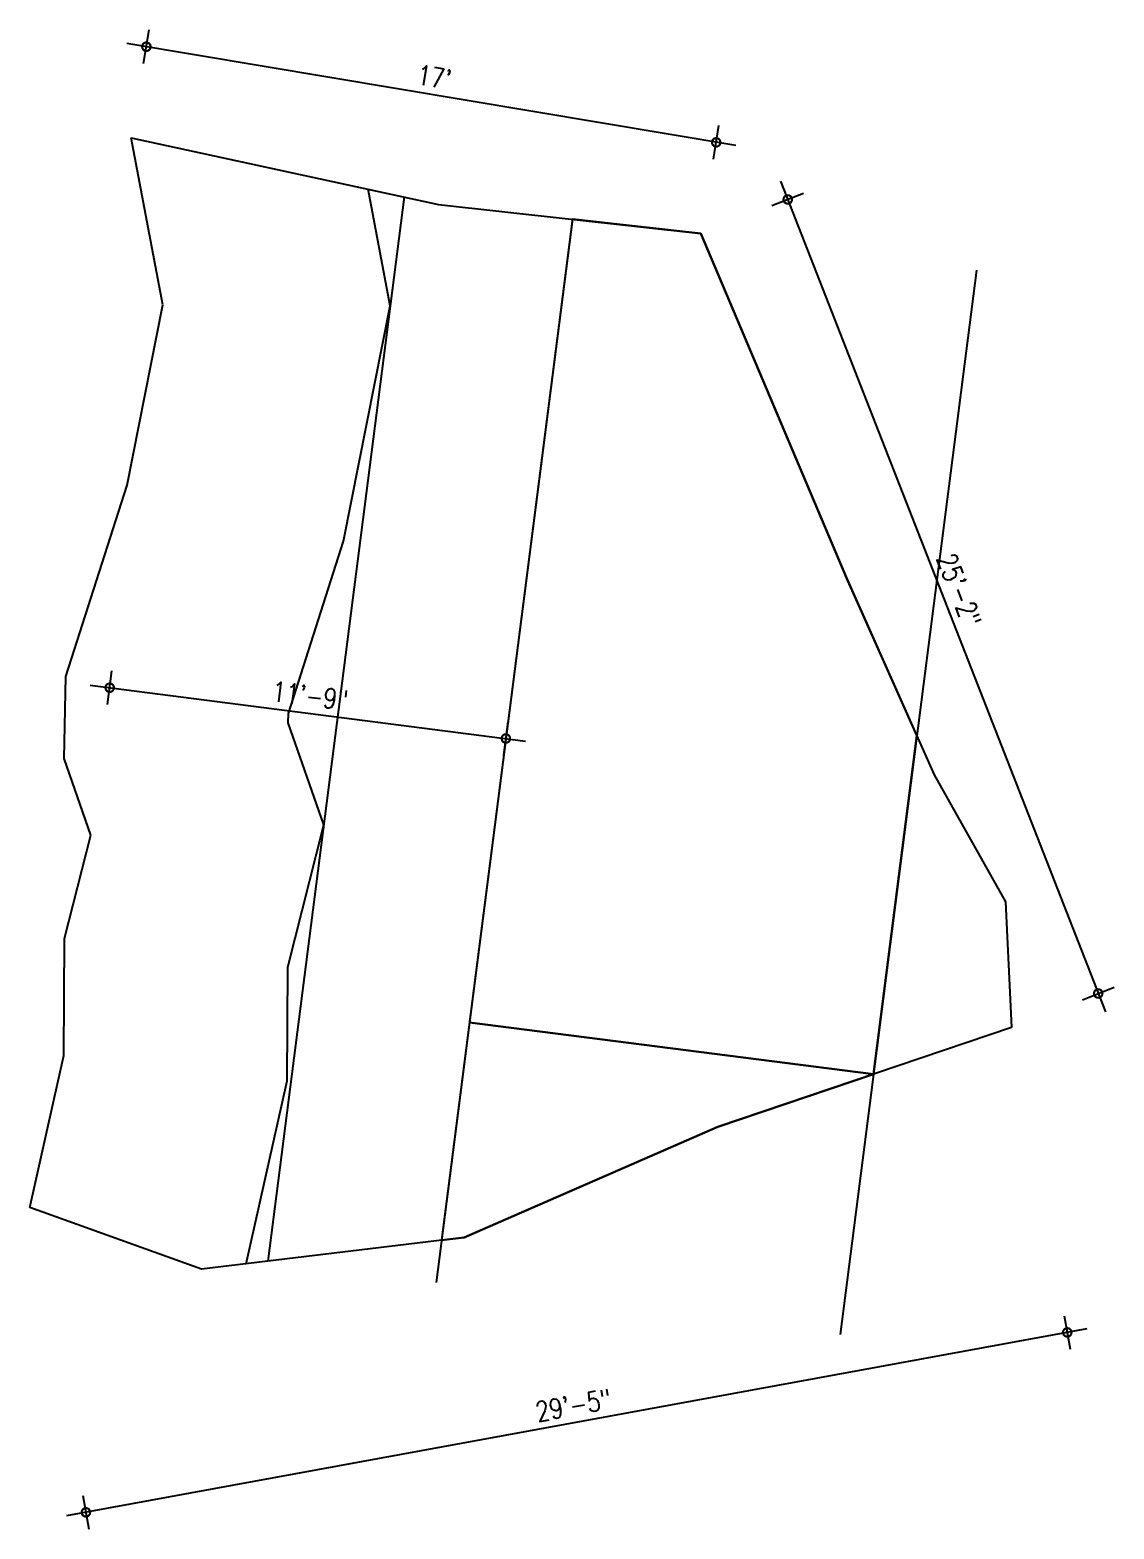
# Model space of a CAD drawing. Header units: inches. Extents: x 367408 to 392173, y -57467 to -41521.
# Drawn here: x 391790 to 392173, y -56744 to -56214 of the extents above; entities that cross this region are included whole.
import ezdxf

# ---------------------------------------------------------------- set-up
doc = ezdxf.new("R2010")
doc.units = ezdxf.units.IN
doc.header["$LTSCALE"] = 2
doc.header["$MEASUREMENT"] = 0
doc.header["$PDMODE"] = 34
doc.layers.get('0').update_dxf_attribs({"linetype": 'CONTINUOUS'})
doc.layers.get('DEFPOINTS').update_dxf_attribs({"color": 141, "linetype": 'CONTINUOUS'})
doc.styles.add('ROMANS', font='Romans.shx', dxfattribs={"width": 0.8})
doc.dimstyles.new('8 SCALE', dxfattribs={"dimscale": 0, "dimtxt": 7, "dimasz": 6, "dimexe": 6, "dimexo": 2, "dimgap": 2, "dimtad": 1, "dimdec": 0, "dimzin": 0, "dimdsep": 46, "dimlunit": 4, "dimtxsty": 'ROMANS', "dimblk": 'DOTSMALL', "dimcen": 0, "dimdle": 7, "dimclrd": 8, "dimclre": 8, "dimclrt": 3, "dimadec": 0, "dimazin": 0, "dimtfac": 1, "dimtdec": 0, "dimtofl": 0, "dimtmove": 2, "dimatfit": 3, "dimfxl": 6, "dimfxlon": 1, "dimtolj": 1, "dimtzin": 0, "dimarcsym": 0})

# ---------------------------------------------------------------- blocks, each defined once
blk = doc.blocks.new('_DOTSMALL')
at = {"color": 0, "linetype": 'ByBlock', "const_width": 0.5}
blk.add_lwpolyline([(-0.0625, 0, 1), (0.0625, 0, 1)], format="xyb", close=True, dxfattribs=at)
blk = doc.blocks.new('*D614')
at = {"color": 8, "lineweight": -2, "ltscale": 0.5, "transparency": 16777216}
for p, q in [((391817.48, -56452.58), (391819.01, -56440.68)), ((391811.3, -56445.74), (391965.32, -56465.48)), ((391957.61, -56470.54), (391959.13, -56458.64))]:
    blk.add_line(p, q, dxfattribs=at)
at = {"layer": 'DEFPOINTS', "color": 0, "ltscale": 0.5, "transparency": 16777216}
for p in [(391958.37, -56464.59), (391811.57, -56498.72), (391951.7, -56516.68)]:
    blk.add_point(p, dxfattribs=at)
at = {"color": 8, "lineweight": -2, "ltscale": 0.5, "transparency": 16777216, "xscale": 6, "yscale": 6, "zscale": 6}
for p, rotation in [((391818.25, -56446.63), 172.6987094236696), ((391958.37, -56464.59), 352.6987094236696)]:
    blk.add_blockref('_DOTSMALL', p, dxfattribs=dict(at, rotation=rotation))
at = {"color": 3, "ltscale": 0.5, "transparency": 16777216, "insert": (391889.09, -56449.49), "char_height": 7, "attachment_point": 5, "rotation": 352.6987, "style": 'ROMANS'}
blk.add_mtext('\\A1;11\'-9"', dxfattribs=at)
blk = doc.blocks.new('*D616')
at = {"color": 8, "lineweight": -2, "ltscale": 0.5, "transparency": 16777216}
for p, q in [((392163.82, -56673.38), (391802.94, -56739.53)), ((392155.85, -56668.74), (392158.01, -56680.54)), ((391808.75, -56732.36), (391810.91, -56744.17))]:
    blk.add_line(p, q, dxfattribs=at)
at = {"layer": 'DEFPOINTS', "color": 0, "ltscale": 0.5, "transparency": 16777216}
for p in [(392137.16, -56566.78), (391790.06, -56630.41), (391809.83, -56738.26)]:
    blk.add_point(p, dxfattribs=at)
at = {"color": 8, "lineweight": -2, "ltscale": 0.5, "transparency": 16777216, "xscale": 6, "yscale": 6, "zscale": 6}
for p, rotation in [((392156.93, -56674.64), 10.38709736987482), ((391809.83, -56738.26), 190.3870973698749)]:
    blk.add_blockref('_DOTSMALL', p, dxfattribs=dict(at, rotation=rotation))
at = {"color": 3, "ltscale": 0.5, "transparency": 16777216, "insert": (391982.27, -56700.39), "char_height": 7, "attachment_point": 5, "rotation": 10.3871, "style": 'ROMANS'}
blk.add_mtext('\\A1;29\'-5"', dxfattribs=at)
blk = doc.blocks.new('*D617')
at = {"color": 8, "lineweight": -2, "ltscale": 0.5, "transparency": 16777216}
for p, q in [((391830.22, -56225.84), (391832.21, -56214.01)), ((392039.66, -56254.9), (391824.31, -56218.77)), ((392031.77, -56259.66), (392033.75, -56247.83))]:
    blk.add_line(p, q, dxfattribs=at)
at = {"layer": 'DEFPOINTS', "color": 0, "ltscale": 0.5, "transparency": 16777216}
for p in [(391831.22, -56219.93), (391825.81, -56252.14), (392027.36, -56285.96)]:
    blk.add_point(p, dxfattribs=at)
at = {"color": 8, "lineweight": -2, "ltscale": 0.5, "transparency": 16777216, "xscale": 6, "yscale": 6, "zscale": 6}
for p, rotation in [((391831.22, -56219.93), 170.4748611746323), ((392032.76, -56253.75), 350.4748611746323)]:
    blk.add_blockref('_DOTSMALL', p, dxfattribs=dict(at, rotation=rotation))
at = {"color": 3, "ltscale": 0.5, "transparency": 16777216, "insert": (391933.01, -56230.75), "char_height": 7, "attachment_point": 5, "rotation": 350.4749, "style": 'ROMANS'}
blk.add_mtext("\\A1;17'", dxfattribs=at)
blk = doc.blocks.new('*D618')
at = {"color": 8, "lineweight": -2, "ltscale": 0.5, "transparency": 16777216}
for p, q in [((392055.52, -56267.43), (392170.42, -56561.29)), ((392052.48, -56276.13), (392063.66, -56271.76)), ((392162.29, -56556.96), (392173.46, -56552.59))]:
    blk.add_line(p, q, dxfattribs=at)
at = {"layer": 'DEFPOINTS', "color": 0, "ltscale": 0.5, "transparency": 16777216}
for p in [(392027.36, -56285.96), (392167.87, -56554.78), (392137.16, -56566.78)]:
    blk.add_point(p, dxfattribs=at)
at = {"color": 8, "lineweight": -2, "ltscale": 0.5, "transparency": 16777216, "xscale": 6, "yscale": 6, "zscale": 6}
for p, rotation in [((392058.07, -56273.95), 111.3562222751313), ((392167.87, -56554.78), 291.3562222751313)]:
    blk.add_blockref('_DOTSMALL', p, dxfattribs=dict(at, rotation=rotation))
at = {"color": 3, "ltscale": 0.5, "transparency": 16777216, "insert": (392118.71, -56412.12), "char_height": 7, "attachment_point": 5, "rotation": 291.3562, "style": 'ROMANS'}
blk.add_mtext('\\A1;25\'-2"', dxfattribs=at)

msp = doc.modelspace()

# ---------------------------------------------------------------- linework, layer by layer
at = {"ltscale": 0.5}
for p, q in [((391825.81, -56252.14), (391934.59, -56275.69)), ((391837.02, -56311.21), (391825.81, -56252.14)), ((391917.49, -56311.54), (391909.67, -56270.3)), ((391922.42, -56273.06), (391874.2, -56649.4)), ((391934.59, -56275.69), (392027.36, -56285.96)), ((391981.94, -56280.68), (391933.72, -56657.03)), ((392027.36, -56285.96), (392078.83, -56407.71)), ((392124.77, -56298.98), (392076.55, -56675.33)), ((391824.38, -56375.02), (391837.02, -56311.21)), ((391900.99, -56394.83), (391917.49, -56311.54)), ((391802.68, -56442.64), (391824.38, -56375.02)), ((391881.45, -56455.71), (391900.99, -56394.83)), ((392078.83, -56407.71), (392109.91, -56477.48)), ((391802.15, -56471.7), (391802.68, -56442.64)), ((391881.39, -56459.02), (391881.45, -56455.71)), ((391893.97, -56495.09), (391881.39, -56459.02)), ((391811.57, -56498.72), (391802.15, -56471.7)), ((392109.91, -56477.48), (392135.06, -56522.41)), ((391881.25, -56545.42), (391893.97, -56495.09)), ((391802.32, -56535.34), (391811.57, -56498.72)), ((392135.06, -56522.41), (392137.16, -56566.78)), ((391802.05, -56576.7), (391802.32, -56535.34)), ((391880.99, -56585.66), (391881.25, -56545.42)), ((392088.34, -56583.3), (391945.51, -56565)), ((392137.16, -56566.78), (392033.29, -56601.92)), ((391790.06, -56630.41), (391802.05, -56576.7)), ((391866.56, -56650.33), (391880.99, -56585.66)), ((392033.29, -56601.92), (391943.62, -56641.03)), ((391850.71, -56652.24), (391790.06, -56630.41)), ((391943.62, -56641.03), (391850.71, -56652.24))]:
    msp.add_line(p, q, dxfattribs=at)
for points in [[(392103.69, -56463.52), (392078.83, -56407.71), (392027.36, -56285.96), (391981.9, -56280.93), (391935.64, -56641.99), (391943.62, -56641.03), (392033.29, -56601.92), (392088.34, -56583.3)], [(392088.34, -56583.3), (392103.69, -56463.52), (392078.83, -56407.71), (392027.36, -56285.96), (391981.9, -56280.93), (391945.51, -56565)]]:
    msp.add_lwpolyline(points, close=True, dxfattribs=at)

# ---------------------------------------------------------------- dimensions: what is measured, and where the dimension line sits
for p1, p2, distance, picture, middle in [((392027.36, -56285.96), (391825.81, -56252.14), -32.66, '*D617', (391933.01, -56230.75)), ((392027.36, -56285.96), (392137.16, -56566.78), 32.98, '*D618', (392118.71, -56412.12)), ((391811.57, -56498.72), (391951.7, -56516.68), 52.52, '*D614', (391889.09, -56449.49)), ((392137.16, -56566.78), (391790.06, -56630.41), 109.65, '*D616', (391982.27, -56700.39))]:
    dim = msp.add_aligned_dim(p1=p1, p2=p2, distance=distance, dimstyle='8 SCALE', override={"dimscale": 1}, dxfattribs=at)
    dim.commit()
    dim.dimension.update_dxf_attribs({"geometry": picture, "text_midpoint": middle})

doc.saveas('drawing.dxf')
